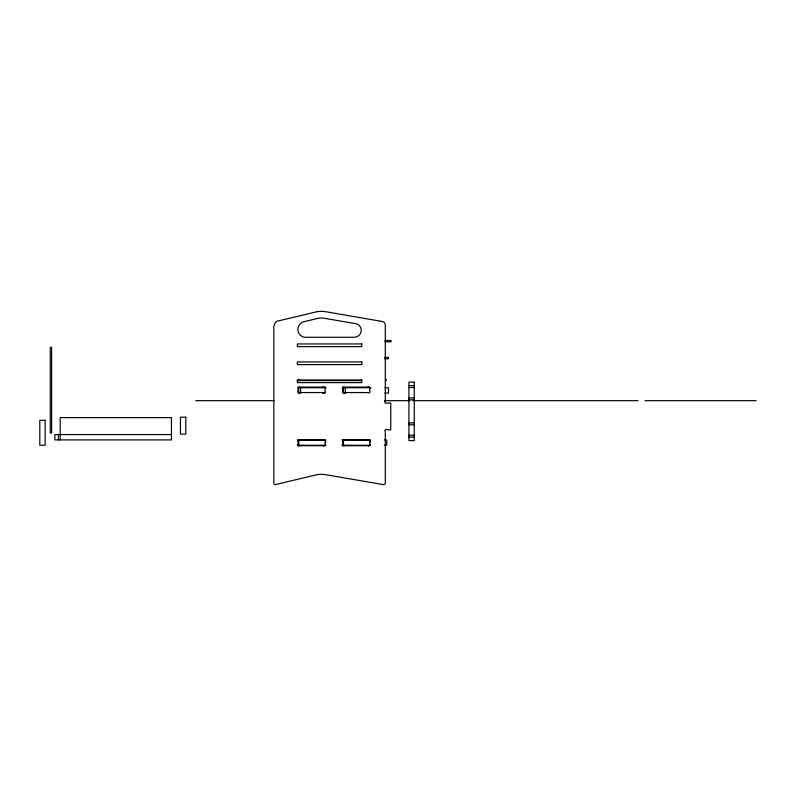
<?xml version="1.0" encoding="UTF-8"?>
<svg xmlns="http://www.w3.org/2000/svg" width="796" height="796" viewBox="0 0 796 796"><rect width="100%" height="100%" fill="white"/><g stroke="black" fill="none" stroke-linecap="round" stroke-linejoin="round"><path stroke-width="1.19" d="M385.035 340.489L391.085 340.489L391.085 341.832L385.035 341.832M384.776 357.434L388.418 357.434L388.418 358.767L384.776 358.767M297.296 380.617L361.255 380.617M408.925 385.632L414.268 385.632M408.925 387.523L414.268 387.523M326.231 387.751L298.689 387.751L298.689 393.095L299.634 393.095M370.926 387.751L343.384 387.751L343.384 393.095L345.096 393.095M384.876 387.751L388.528 387.751L388.528 393.095L384.876 393.095M322.559 393.095L325.007 393.095M408.925 397.94L414.268 397.94M408.925 399.831L414.268 399.831M195.736 400.677L274.123 400.677M384.408 400.677L409.831 400.677M412.965 400.677L638.064 400.677M644.969 400.677L756.2 400.677M408.925 422.915L414.268 422.915M408.925 424.805L414.268 424.805M171.439 434.556L54.864 434.556L54.864 439.909L171.439 439.909L171.439 417.611L60.207 417.611L60.207 439.909M408.925 435.223L414.268 435.223M408.925 437.113L414.268 437.113M297.326 439.909L325.663 439.909L325.663 442.049M341.902 439.909L370.359 439.909L370.359 442.049M384.329 439.909L386.747 439.909L386.747 445.253L384.329 445.253M297.326 445.253L325.962 445.253M341.902 445.253L370.548 445.253M386.189 379.274L386.189 380.617M345.275 387.751L345.275 393.095M343.504 439.909L343.504 445.253M300.58 387.751L300.58 393.095M298.808 439.909L298.808 445.253M298.649 379.274L298.649 380.617M58.367 434.556L58.367 439.909M316.997 311.714L277.127 321.206A7.104 7.104 0 0 0 273.844 326.887L273.844 483.55A1.303 1.303 0 0 0 275.595 484.545L316.997 474.695A25.611 25.611 0 0 1 325.703 474.695L383.334 484.625A1.761 1.761 0 0 0 385.294 483.47L385.294 431.73A1.333 1.333 0 0 1 385.294 429.84A1.333 1.333 0 0 1 387.184 429.84L390.756 429.84L390.756 402.975L387.184 402.975A1.333 1.333 0 0 1 385.294 402.975A1.333 1.333 0 0 1 385.294 401.085L385.294 324.877A3.721 3.721 0 0 0 382.388 321.494L325.703 311.714A25.611 25.611 0 0 0 316.997 311.714M318.33 318.271L303.505 321.803A7.96 7.96 0 0 0 304.43 337.265L354.359 337.265A6.915 6.915 0 0 0 356.678 323.843L324.559 318.31A18.915 18.915 0 0 0 318.33 318.271M361.782 343.952L297.356 343.952L297.356 346.628L361.782 346.628L361.782 343.952M51.601 347.404L50.267 347.404L50.267 432.994L51.601 432.994L51.601 347.404M361.782 361.951L297.356 361.951L297.356 364.628L361.782 364.628L361.782 361.951M361.782 379.961L297.356 379.961L297.356 382.637L361.782 382.637L361.782 379.961M414.268 382.17L408.925 382.17L408.925 440.576L414.268 440.576L414.268 382.17M323.106 387.095L300.022 387.095A1.333 1.333 0 0 0 298.132 387.095A1.333 1.333 0 0 0 298.132 388.985L298.132 390.667A1.333 1.333 0 0 0 298.132 392.557A1.333 1.333 0 0 0 300.022 392.557L323.106 392.557A1.333 1.333 0 0 0 324.997 392.557A1.333 1.333 0 0 0 324.997 390.667L324.997 388.985A1.333 1.333 0 0 0 324.997 387.095A1.333 1.333 0 0 0 323.106 387.095M367.802 387.095L344.718 387.095A1.333 1.333 0 0 0 342.827 387.095A1.333 1.333 0 0 0 342.827 388.985L342.827 390.667A1.333 1.333 0 0 0 342.827 392.557A1.333 1.333 0 0 0 344.718 392.557L367.802 392.557A1.333 1.333 0 0 0 369.692 392.557A1.333 1.333 0 0 0 369.692 390.667L369.692 388.985A1.333 1.333 0 0 0 369.692 387.095A1.333 1.333 0 0 0 367.802 387.095M185.796 417.174L180.443 417.174L180.443 434.109L185.796 434.109L185.796 417.174M45.153 420.288L39.8 420.288L39.8 445.253L45.153 445.253L45.153 420.288M323.106 440.258L300.022 440.258A1.333 1.333 0 0 0 298.132 440.258A1.333 1.333 0 0 0 298.132 442.148L298.132 443.83A1.333 1.333 0 0 0 298.132 445.72A1.333 1.333 0 0 0 300.022 445.72L323.106 445.72A1.333 1.333 0 0 0 324.997 445.72A1.333 1.333 0 0 0 324.997 443.83L324.997 442.148A1.333 1.333 0 0 0 324.997 440.258A1.333 1.333 0 0 0 323.106 440.258M367.802 440.258L344.718 440.258A1.333 1.333 0 0 0 342.827 440.258A1.333 1.333 0 0 0 342.827 442.148L342.827 443.83A1.333 1.333 0 0 0 342.827 445.72A1.333 1.333 0 0 0 344.718 445.72L367.802 445.72A1.333 1.333 0 0 0 369.692 445.72A1.333 1.333 0 0 0 369.692 443.83L369.692 442.148A1.333 1.333 0 0 0 369.692 440.258A1.333 1.333 0 0 0 367.802 440.258"/></g></svg>
